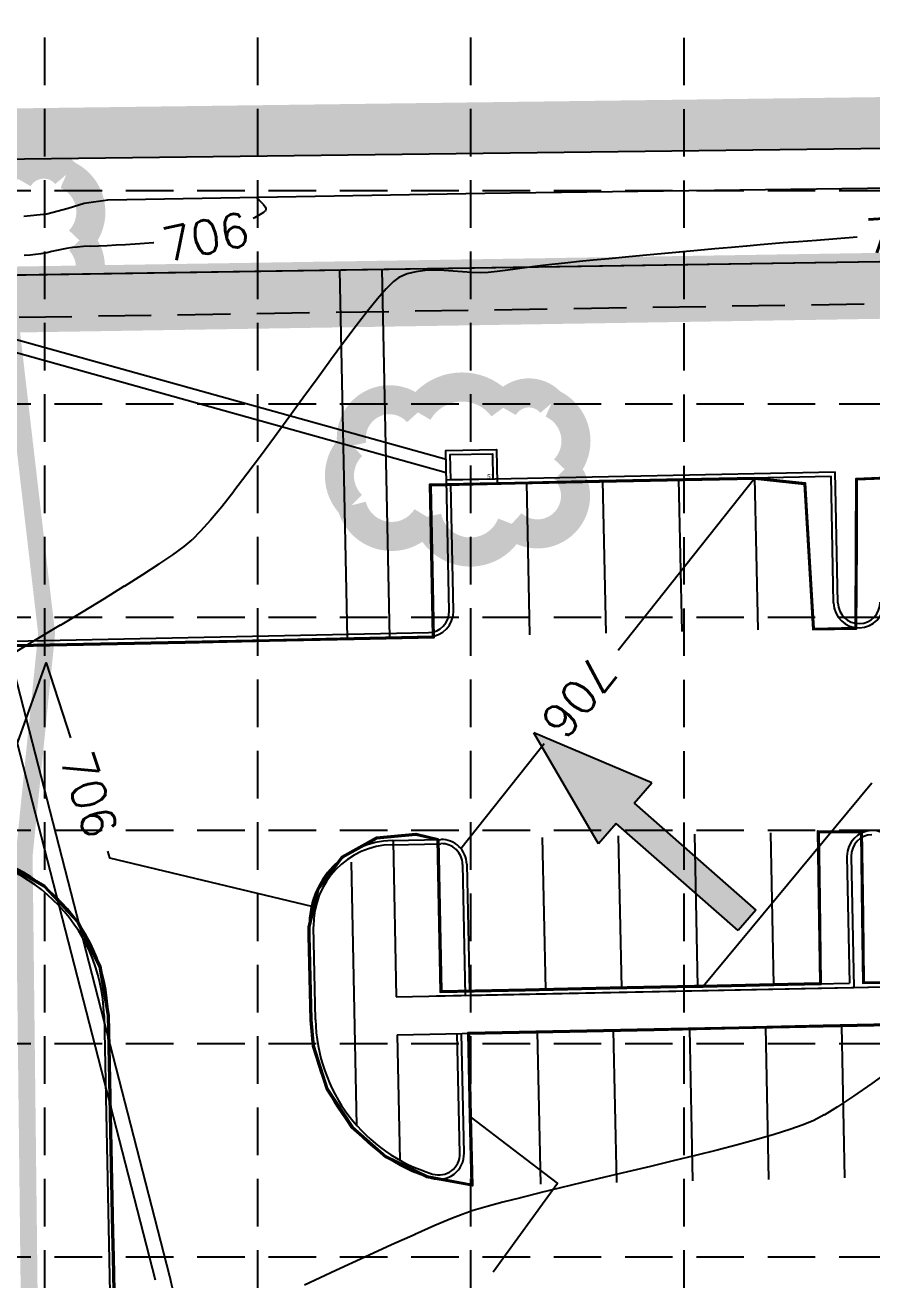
# Model space of a CAD drawing. Extents: x 5513 to 6525, y 3862 to 5479.
# Drawn here: x 5865.4 to 5965.6, y 4995.7 to 5144.1 of the extents above; entities that cross this region are included whole.
import ezdxf

# ---------------------------------------------------------------- set-up
doc = ezdxf.new("R2010")
doc.units = 0
doc.header["$LTSCALE"] = 50
doc.header["$MEASUREMENT"] = 0
for name, pattern in [('DAREA', [0.45, 0.35, -0.1]), ('DASH', [0.375, 0.25, -0.125]), ('HIDDEN', [0.375, 0.25, -0.125]), ('HIDDEN2', [0.1875, 0.125, -0.0625])]:
    doc.linetypes.add(name, pattern=pattern)
for name, color, linetype in [('C-DRNA-E', 11, 'DAREA'), ('C-DRNG-FLOW-ARRW', 7, 'Continuous'), ('C-PKNG-BACK-N', 7, 'Continuous'), ('C-PKNG-FACE-N', 4, 'Continuous'), ('C-PKNG-STRP-N', 7, 'Continuous'), ('C-STRM-PIPE-N', 4, 'Continuous'), ('c-strm-strc-n', 4, 'Continuous'), ('C-TOPO-MINR-N', 7, 'Continuous'), ('C-WTRC-EDGE', 4, 'HIDDEN2'), ('CONT-MNR', 14, 'Continuous'), ('GRID', 254, 'HIDDEN'), ('INLET PROTECTION', 5, 'Continuous'), ('l-walk-n', 6, 'Continuous'), ('LIMITS OF DISTURBANCE', 1, 'DASH'), ('SILT FENCE', 200, 'Continuous'), ('V-ESMT-UTIL-N', 2, 'HIDDEN2'), ('v-pave-back-e', 6, 'Continuous'), ('v-prop-line', 3, 'Continuous'), ('v-topo-bndy', 140, 'Continuous'), ('V-TOPO-BNDY-2', 7, 'Continuous')]:
    doc.layers.add(name, color=color, linetype=linetype)
for name, color, linetype, plot in [('C-TOPO-TINN--SUB-FACE', 6, 'Continuous', False), ('C-TOPO-TINN-CURB', 5, 'Continuous', False), ('C-TOPO-TINN-PVMT', 4, 'Continuous', False), ('C-TOPO-TINN-SUBG', 3, 'Continuous', False)]:
    doc.layers.add(name, color=color, linetype=linetype, plot=plot)
doc.styles.add('L100', font='simplex', dxfattribs={"height": 5})
doc.styles.add('L80', font='simplex', dxfattribs={"height": 4})
doc.styles.get("Standard").update_dxf_attribs({"font": 'ARIAL.TTF'})

# ---------------------------------------------------------------- blocks, each defined once
blk = doc.blocks.new('tf')
for p, q in [((0.0358, 0.1557), (-0.0842, 0.0957)), ((0.0358, 0.1157), (0.0358, 0.1557)), ((0.0358, 0.1157), (0.1958, 0.1157)), ((0.1958, 0.1157), (0.1958, 0.0757)), ((0.0358, 0.0357), (-0.0842, 0.0957)), ((0.0358, 0.0757), (0.0358, 0.0357)), ((0.1958, 0.0757), (0.0358, 0.0757))]:
    blk.add_line(p, q)
for points in [[(0.0358, 0.1557), (0.0358, 0.0357), (-0.0842, 0.0957), (0.0358, 0.0357)], [(0.1958, 0.0757), (0.1958, 0.1157), (0.0358, 0.0757), (0.0358, 0.1157)]]:
    blk.add_solid(points)

msp = doc.modelspace()

# ---------------------------------------------------------------- linework, layer by layer
at = {"layer": 'C-DRNA-E', "color": 7, "const_width": 2, "elevation": -7.22, "flags": 128}
msp.add_lwpolyline([(5564.72, 4472.75), (5728.77, 4476.01), (5798.88, 4738.76), (5913.71, 4826.38), (5930.42, 4919.4), (6006.42, 5046.81), (6036.52, 5117.29), (5564.72, 5109.83)], dxfattribs=at)
at = {"layer": 'C-PKNG-BACK-N', "color": 7}
for p, q in [((5915.25, 5090.32), (5961.24, 5091.27)), ((5961.56, 5075.77), (5961.24, 5091.27)), ((5915.57, 5074.82), (5915.25, 5090.32)), ((5720.5, 5068.28), (5913.12, 5072.27)), ((5908.82, 5047.17), (5914.6, 5047.29)), ((5963.14, 5045.8), (5963.46, 5030.3)), ((5917.15, 5044.85), (5917.47, 5029.35)), ((5899.75, 5026.48), (5899.52, 5037.48)), ((5917.47, 5029.35), (5963.46, 5030.3)), ((5874.73, 5026.96), (5881.69, 4691.26)), ((5916.83, 5010.66), (5916.53, 5024.83))]:
    msp.add_line(p, q, dxfattribs=at)
for centre, radius, start, end in [((5964.06, 5075.83), 2.5, 181.1876, 271.1876), ((5964.06, 5075.83), 2.5, 271.1876, 1.1876), ((5913.07, 5074.77), 2.5, 271.1876, 1.1876), ((5965.64, 5045.85), 2.5, 91.1876, 181.1876), ((5909.02, 5037.68), 9.5, 91.1876, 181.1851), ((5914.65, 5044.8), 2.5, 1.1876, 91.1911), ((5855.23, 5026.56), 19.5, 1.1876, 91.1876), ((5919.24, 5026.89), 19.5, 181.1851, 253.1979), ((5914.33, 5010.61), 2.5, 253.1979, 1.1876)]:
    msp.add_arc(centre, radius, start, end, dxfattribs=at)
at = {"layer": 'C-PKNG-FACE-N', "color": 7}
for p, q in [((5915.76, 5089.83), (5960.75, 5090.76)), ((5916.07, 5074.83), (5915.76, 5089.83)), ((5961.06, 5075.76), (5960.75, 5090.76)), ((5964.12, 5072.83), (5964.12, 5072.83)), ((5720.51, 5067.78), (5913.13, 5071.77)), ((5908.81, 5047.67), (5914.59, 5047.79)), ((5962.64, 5045.79), (5962.95, 5030.79)), ((5917.65, 5044.86), (5917.96, 5029.86)), ((5899.25, 5026.47), (5899.02, 5037.47)), ((5917.96, 5029.86), (5962.95, 5030.79)), ((5875.23, 5026.97), (5882.19, 4691.38)), ((5917.33, 5010.67), (5917.03, 5024.84))]:
    msp.add_line(p, q, dxfattribs=at)
for centre, radius, start, end in [((5964.06, 5075.83), 3, 181.1876, 271.1876), ((5964.06, 5075.83), 3, 271.1876, 1.1876), ((5913.07, 5074.77), 3, 271.1876, 1.1876), ((5965.64, 5045.85), 3, 91.1876, 181.1876), ((5965.64, 5045.85), 3, 1.1876, 91.1876), ((5909.02, 5037.68), 10, 91.1876, 181.1851), ((5914.65, 5044.8), 3, 1.1876, 91.1911), ((5855.23, 5026.56), 20, 1.1876, 91.1876), ((5919.24, 5026.89), 20, 181.1851, 253.1979), ((5914.33, 5010.61), 3, 253.1979, 1.1876)]:
    msp.add_arc(centre, radius, start, end, dxfattribs=at)
at = {"layer": 'C-PKNG-STRP-N', "color": 7}
for p, q in [((5925.13, 5072.02), (5924.76, 5090.01)), ((5934.13, 5072.2), (5933.75, 5090.2)), ((5943.13, 5072.39), (5942.75, 5090.39)), ((5952.12, 5072.58), (5951.75, 5090.57)), ((5935.58, 5048.23), (5935.96, 5030.23)), ((5944.58, 5048.41), (5944.96, 5030.42)), ((5953.58, 5048.6), (5953.95, 5030.6)), ((5926.59, 5048.04), (5926.96, 5030.04)), ((5926.41, 5007.03), (5926.03, 5025.03)), ((5935.4, 5007.22), (5935.03, 5025.21)), ((5944.4, 5007.4), (5944.03, 5025.4)), ((5953.4, 5007.59), (5953.03, 5025.59)), ((5962.4, 5007.78), (5962.02, 5025.77))]:
    msp.add_line(p, q, dxfattribs=at)
at = {"layer": 'C-STRM-PIPE-N', "color": 7}
for p, q in [((5847.51, 5124.86), (5880.79, 4995.7)), ((5915.2, 5092.75), (5853.14, 5110.02)), ((5853.58, 5108.34), (5882.49, 4996.13)), ((5915.23, 5091.18), (5853.58, 5108.34))]:
    msp.add_line(p, q, dxfattribs=at)
msp.add_arc((5818.7, 4979.7), 65.88, 1.1876, 14.4492, dxfattribs=at)
at = {"layer": 'c-strm-strc-n', "color": 7}
for points in [[(5915.26, 5089.82), (5915.18, 5093.82), (5921.17, 5093.94), (5921.26, 5089.94)], [(5915.75, 5090.33), (5915.69, 5093.33), (5920.68, 5093.43), (5920.75, 5090.43)]]:
    msp.add_lwpolyline(points, close=True, dxfattribs=at)
at = {"layer": 'C-TOPO-MINR-N', "color": 7}
for points, elevation in [([(5935.55, 5070.18), (5951.74, 5090.57)], 706), ([(5859.74, 5046.04), (5867.88, 5068.7), (5870.77, 5059.82)], 706), ([(5916.94, 5046.73), (5926.79, 5059.14)], 706), ([(5945.63, 5030.43), (5945.63, 5030.43), (5965.57, 5054.48)], 707), ([(5875.14, 5046.41), (5875.39, 5045.63), (5899.27, 5039.9)], 706), ([(5920.76, 4996.67), (5928.37, 5007.14), (5918.04, 5015.01)], 707)]:
    msp.add_lwpolyline(points, dxfattribs=dict(at, elevation=elevation))
at = {"layer": 'C-TOPO-TINN--SUB-FACE', "color": 7}
for points in [[(5864.32, 5070.71, 706.1), (5874.32, 5070.91, 706.11), (5884.32, 5071.12, 706.13), (5894.31, 5071.33, 706.15), (5904.31, 5071.54, 706.17), (5913.74, 5071.73, 706.19), (5913.54, 5081.73, 706.08), (5913.37, 5089.73, 706), (5923.37, 5089.94, 706.13), (5933.37, 5090.14, 706.26), (5943.36, 5090.35, 706.39), (5951.73, 5090.52, 706.5), (5957.6, 5089.89, 706.6), (5958.2, 5079.91, 706.82), (5958.63, 5072.67, 706.98), (5963.73, 5072.78, 707), (5963.78, 5082.77, 707), (5963.81, 5090.42, 707), (5973.8, 5090.82, 707.28)], [(5969.83, 5025.88, 708.25), (5959.83, 5025.68, 708.12), (5949.84, 5025.47, 708), (5939.84, 5025.26, 707.87), (5929.84, 5025.06, 707.75), (5919.84, 5024.85, 707.62), (5917.89, 5024.81, 707.6), (5918.09, 5015.01, 707.5), (5918.26, 5006.87, 707.4), (5912.93, 5007.86, 707.27), (5908.1, 5010.2, 707.13), (5904.07, 5013.75, 707), (5901.13, 5018.24, 706.86), (5899.5, 5023.36, 706.73), (5899.2, 5026.44, 706.65), (5898.99, 5036.44, 706.51), (5898.97, 5037.48, 706.5), (5900.06, 5042.02, 706.49), (5902.89, 5045.74, 706.47), (5906.98, 5048.01, 706.46), (5911.63, 5048.44, 706.45), (5914.2, 5047.84, 706.44), (5914.24, 5047.79, 706.44), (5914.45, 5037.79, 706.64), (5914.61, 5029.84, 706.8), (5924.61, 5030.05, 707.03), (5934.61, 5030.26, 707.25), (5944.61, 5030.46, 707.48), (5945.63, 5030.48, 707.5), (5955.63, 5030.69, 707.57), (5959.5, 5030.77, 707.6), (5959.35, 5040.77, 707.54), (5959.23, 5048.77, 707.5), (5964.36, 5048.71, 707.6), (5964.5, 5038.71, 707.66), (5964.6, 5030.88, 707.7), (5974.6, 5031.08, 707.85)], [(5876.08, 4988.39, 707.1), (5875.87, 4998.39, 707.02), (5875.81, 5001.33, 707), (5875.6, 5011.33, 706.9), (5875.4, 5021.33, 706.8), (5875.28, 5026.98, 706.74), (5874.31, 5032.75, 706.68), (5871.71, 5037.99, 706.62), (5867.71, 5042.26, 706.57), (5862.64, 5045.19, 706.51)]]:
    msp.add_polyline3d(points, dxfattribs=at)
at = {"layer": 'C-TOPO-TINN-CURB', "color": 7}
for points in [[(5864.32, 5070.81, 706.1), (5874.32, 5071.01, 706.11), (5884.31, 5071.22, 706.13), (5894.31, 5071.43, 706.15), (5904.31, 5071.64, 706.17), (5913.64, 5071.83, 706.19), (5913.43, 5081.78, 706.08), (5913.27, 5089.83, 706), (5923.32, 5090.03, 706.13), (5933.31, 5090.24, 706.26), (5943.31, 5090.45, 706.39), (5951.74, 5090.62, 706.5), (5957.7, 5089.98, 706.6), (5958.3, 5079.95, 706.82), (5958.72, 5072.77, 706.98), (5963.63, 5072.87, 707), (5963.68, 5082.82, 707), (5963.71, 5090.51, 707), (5973.75, 5090.92, 707.28)], [(5969.83, 5025.98, 708.25), (5959.83, 5025.78, 708.12), (5949.83, 5025.57, 708), (5939.84, 5025.36, 707.87), (5929.84, 5025.16, 707.75), (5919.84, 5024.95, 707.62), (5917.79, 5024.91, 707.6), (5917.99, 5015.01, 707.5), (5918.16, 5006.99, 707.4), (5912.96, 5007.95, 707.27), (5908.16, 5010.29, 707.13), (5904.15, 5013.82, 707), (5901.22, 5018.29, 706.86), (5899.59, 5023.38, 706.73), (5899.3, 5026.45, 706.65), (5899.09, 5036.45, 706.51), (5899.07, 5037.46, 706.5), (5900.15, 5041.97, 706.49), (5902.96, 5045.66, 706.47), (5907.01, 5047.91, 706.46), (5911.62, 5048.34, 706.45), (5914.18, 5047.74, 706.44), (5914.14, 5047.79, 706.44), (5914.35, 5037.79, 706.64), (5914.51, 5029.74, 706.8), (5924.56, 5029.95, 707.03), (5934.56, 5030.15, 707.25), (5944.56, 5030.36, 707.48), (5945.64, 5030.38, 707.5), (5955.63, 5030.59, 707.57), (5959.6, 5030.67, 707.6), (5959.45, 5040.72, 707.54), (5959.34, 5048.67, 707.5), (5964.26, 5048.61, 707.6), (5964.4, 5038.66, 707.66), (5964.5, 5030.78, 707.7), (5974.55, 5030.98, 707.85)], [(5875.98, 4988.39, 707.1), (5875.77, 4998.38, 707.02), (5875.71, 5001.33, 707), (5875.5, 5011.33, 706.9), (5875.3, 5021.32, 706.8), (5875.18, 5026.97, 706.74), (5874.21, 5032.71, 706.68), (5871.62, 5037.93, 706.62), (5867.64, 5042.18, 706.57), (5862.61, 5045.1, 706.51)]]:
    msp.add_polyline3d(points, dxfattribs=at)
at = {"layer": 'C-TOPO-TINN-PVMT', "color": 7}
for points in [[(5864.32, 5070.76, 705.6), (5874.32, 5070.96, 705.61), (5884.32, 5071.17, 705.63), (5894.31, 5071.38, 705.65), (5904.31, 5071.59, 705.67), (5913.69, 5071.78, 705.69), (5913.48, 5081.78, 705.58), (5913.32, 5089.78, 705.5), (5923.32, 5089.98, 705.63), (5933.31, 5090.19, 705.76), (5943.31, 5090.4, 705.89), (5951.74, 5090.57, 706), (5957.65, 5089.93, 706.1), (5958.25, 5079.95, 706.32), (5958.68, 5072.72, 706.48), (5963.68, 5072.82, 706.5), (5963.73, 5082.82, 706.5), (5963.76, 5090.46, 706.5), (5973.75, 5090.87, 706.78)], [(5969.83, 5025.93, 707.75), (5959.83, 5025.73, 707.62), (5949.83, 5025.52, 707.5), (5939.84, 5025.31, 707.37), (5929.84, 5025.11, 707.25), (5919.84, 5024.9, 707.12), (5917.84, 5024.86, 707.1), (5918.04, 5015.01, 707), (5918.21, 5006.93, 706.9), (5912.95, 5007.9, 706.77), (5908.13, 5010.24, 706.63), (5904.11, 5013.78, 706.5), (5901.18, 5018.27, 706.36), (5899.54, 5023.37, 706.23), (5899.25, 5026.45, 706.15), (5899.04, 5036.45, 706.01), (5899.02, 5037.47, 706), (5900.11, 5042, 705.99), (5902.92, 5045.7, 705.97), (5906.99, 5047.96, 705.96), (5911.63, 5048.39, 705.95), (5914.19, 5047.79, 705.94), (5914.19, 5047.79, 705.94), (5914.4, 5037.79, 706.14), (5914.56, 5029.79, 706.3), (5924.56, 5030, 706.53), (5934.56, 5030.2, 706.75), (5944.56, 5030.41, 706.98), (5945.63, 5030.43, 707), (5955.63, 5030.64, 707.07), (5959.55, 5030.72, 707.1), (5959.4, 5040.72, 707.04), (5959.29, 5048.72, 707), (5964.31, 5048.66, 707.1), (5964.45, 5038.66, 707.16), (5964.55, 5030.83, 707.2), (5974.55, 5031.03, 707.35)], [(5876.03, 4988.39, 706.6), (5875.82, 4998.38, 706.52), (5875.76, 5001.33, 706.5), (5875.55, 5011.33, 706.4), (5875.35, 5021.33, 706.3), (5875.23, 5026.97, 706.24), (5874.26, 5032.73, 706.18), (5871.67, 5037.96, 706.12), (5867.68, 5042.22, 706.07), (5862.62, 5045.14, 706.01)]]:
    msp.add_polyline3d(points, dxfattribs=at)
at = {"layer": 'C-TOPO-TINN-SUBG', "color": 7}
for points in [[(5864.32, 5070.66, 705.1), (5874.32, 5070.86, 705.11), (5884.32, 5071.07, 705.13), (5894.32, 5071.28, 705.15), (5904.31, 5071.49, 705.17), (5913.79, 5071.68, 705.19), (5913.59, 5081.73, 705.08), (5913.42, 5089.68, 705), (5923.37, 5089.89, 705.13), (5933.37, 5090.09, 705.26), (5943.36, 5090.3, 705.39), (5951.73, 5090.47, 705.5), (5957.56, 5089.84, 705.6), (5958.15, 5079.9, 705.82), (5958.58, 5072.62, 705.98), (5963.78, 5072.73, 706), (5963.83, 5082.77, 706), (5963.86, 5090.37, 706), (5973.81, 5090.77, 706.28)], [(5969.83, 5025.83, 707.25), (5959.83, 5025.63, 707.12), (5949.84, 5025.42, 707), (5939.84, 5025.21, 706.87), (5929.84, 5025.01, 706.75), (5919.84, 5024.8, 706.62), (5917.94, 5024.76, 706.6), (5918.14, 5015.01, 706.5), (5918.31, 5006.81, 706.4), (5912.91, 5007.81, 706.27), (5908.07, 5010.16, 706.13), (5904.03, 5013.72, 706), (5901.09, 5018.22, 705.86), (5899.45, 5023.35, 705.73), (5899.15, 5026.44, 705.65), (5898.94, 5036.44, 705.51), (5898.92, 5037.48, 705.5), (5900.01, 5042.04, 705.49), (5902.86, 5045.78, 705.47), (5906.96, 5048.06, 705.46), (5911.63, 5048.49, 705.45), (5914.23, 5047.88, 705.44), (5914.29, 5047.8, 705.44), (5914.5, 5037.79, 705.64), (5914.66, 5029.89, 705.8), (5924.61, 5030.1, 706.03), (5934.61, 5030.31, 706.25), (5944.6, 5030.51, 706.48), (5945.63, 5030.53, 706.5), (5955.63, 5030.74, 706.57), (5959.45, 5030.82, 706.6), (5959.3, 5040.77, 706.54), (5959.18, 5048.82, 706.5), (5964.41, 5048.76, 706.6), (5964.55, 5038.71, 706.66), (5964.65, 5030.93, 706.7), (5974.6, 5031.13, 706.85)], [(5876.13, 4988.39, 706.1), (5875.92, 4998.39, 706.02), (5875.86, 5001.33, 706), (5875.65, 5011.33, 705.9), (5875.45, 5021.33, 705.8), (5875.33, 5026.98, 705.74), (5874.35, 5032.76, 705.68), (5871.75, 5038.02, 705.62), (5867.74, 5042.3, 705.57), (5862.66, 5045.24, 705.51)]]:
    msp.add_polyline3d(points, dxfattribs=at)
at = {"layer": 'C-WTRC-EDGE', "color": 7, "const_width": 2}
msp.add_lwpolyline([(6042.46, 5116.72), (5863, 5114.54), (5867.94, 5072.16), (5865.28, 5045.93), (5868.36, 4775)], dxfattribs=at)
at = {"layer": 'CONT-MNR', "color": 42, "extrusion": (0.794733, 0.606959, 0), "elevation": 7793.11}
msp.add_lwpolyline([(495.34, 706), (495.29, 706)], dxfattribs=at)
at = {"layer": 'CONT-MNR', "color": 42, "extrusion": (0.751017, 0.660283, 0), "elevation": 7808.71}
msp.add_lwpolyline([(-42.92, 706), (-43.04, 706)], dxfattribs=at)
at = {"layer": 'CONT-MNR', "color": 42}
for points, elevation in [([(5892.89, 5123.64), (5893.05, 5123.48)], 706), ([(5893.59, 5122.9), (5893.78, 5122.63)], 706), ([(5893.78, 5122.63), (5893.86, 5122.43)], 706), ([(5893.86, 5122.43), (5893.87, 5122.31)], 706), ([(5893.87, 5122.31), (5893.86, 5122.26)], 706), ([(5872.28, 5117.92), (5871.56, 5117.87)], 706), ([(5873.13, 5117.96), (5872.28, 5117.92)], 706), ([(5878.4, 5118.21), (5877.28, 5118.14)], 706), ([(5880.59, 5118.39), (5879.52, 5118.3)], 706), ([(5880.63, 5118.39), (5880.59, 5118.39)], 706), ([(5959.03, 5118.66), (5956.89, 5118.5)], 707), ([(5867.96, 5117.2), (5867.27, 5117.08)], 706), ([(5868.57, 5117.33), (5867.96, 5117.2)], 706), ([(5938.5, 5116.87), (5936.42, 5116.67)], 707), ([(5940.64, 5117.07), (5938.5, 5116.87)], 707), ([(5948.97, 5117.83), (5947.01, 5117.65)], 707), ([(5911.63, 5114.95), (5910.59, 5114.69)], 707), ([(5918.21, 5114.87), (5917.15, 5114.94)], 707), ([(5921.24, 5114.99), (5920.17, 5114.88)], 707), ([(5922.2, 5115.1), (5921.24, 5114.99)], 707), ([(5925.69, 5115.57), (5924.8, 5115.45)], 707), ([(5926.65, 5115.7), (5925.69, 5115.57)], 707), ([(5932.62, 5116.31), (5931, 5116.15)], 707), ([(5909.61, 5114.28), (5908.97, 5113.8)], 707), ([(5910.59, 5114.69), (5909.61, 5114.28)], 707), ([(5904.55, 5108.55), (5903.09, 5106.61)], 707), ([(5899.93, 5102.3), (5898.26, 5100.01)], 707), ([(5894.9, 5095.39), (5893.24, 5093.14)], 707), ([(5891.63, 5090.99), (5890.09, 5088.98)], 707), ([(5887.33, 5085.57), (5886.15, 5084.25)], 707), ([(5886.15, 5084.25), (5885.14, 5083.25)], 707), ([(5884.17, 5082.44), (5882.84, 5081.48)], 707), ([(5874.75, 5076.27), (5872.21, 5074.73)], 707), ([(5866.79, 5071.47), (5863.97, 5069.79)], 707), ([(5963.41, 5017.42), (5961.51, 5016.17)], 708), ([(5958.73, 5014.57), (5957.46, 5014.04)], 708), ([(5959.94, 5015.21), (5958.73, 5014.57)], 708), ([(5954.04, 5012.91), (5951.97, 5012.31)], 708), ([(5947.28, 5011.06), (5944.73, 5010.41)], 708), ([(5949.7, 5011.69), (5947.28, 5011.06)], 708), ([(5951.97, 5012.31), (5949.7, 5011.69)], 708), ([(5944.73, 5010.41), (5942.09, 5009.77)], 708), ([(5936.68, 5008.47), (5933.98, 5007.83)], 708), ([(5931.33, 5007.2), (5928.76, 5006.59)], 708), ([(5933.98, 5007.83), (5931.33, 5007.2)], 708), ([(5926.32, 5006), (5924.02, 5005.42)], 708), ([(5918.42, 5003.89), (5917.1, 5003.45)], 708)]:
    msp.add_lwpolyline(points, dxfattribs=dict(at, elevation=elevation))
at = {"layer": 'CONT-MNR', "color": 42, "extrusion": (0.70848, 0.70573, 0), "elevation": 7790.9}
msp.add_lwpolyline([(-529.02, 706), (-529.36, 706)], dxfattribs=at)
at = {"layer": 'CONT-MNR', "color": 42, "extrusion": (0.742916, 0.669385, 0), "elevation": 7807.63}
msp.add_lwpolyline([(-138.74, 706), (-139.2, 706)], dxfattribs=at)
at = {"layer": 'CONT-MNR', "color": 42, "extrusion": (0.456755, -0.889593, 0), "elevation": -1864.44}
msp.add_lwpolyline([(7581.16, 706), (7580.98, 706)], dxfattribs=at)
at = {"layer": 'CONT-MNR', "color": 42, "extrusion": (0.501622, -0.865087, 0), "elevation": -1474.56}
msp.add_lwpolyline([(7667.3, 706), (7666.54, 706)], dxfattribs=at)
at = {"layer": 'CONT-MNR', "color": 42, "extrusion": (-0.566622, 0.823978, 0), "elevation": 880.95}
msp.add_lwpolyline([(-7758.41, 706), (-7757.95, 706)], dxfattribs=at)
at = {"layer": 'CONT-MNR', "color": 42, "extrusion": (-0.66294, 0.748673, 0), "elevation": -72.42}
msp.add_lwpolyline([(-7808.17, 706), (-7807.93, 706)], dxfattribs=at)
at = {"layer": 'CONT-MNR', "color": 42, "extrusion": (0.798507, -0.601985, 0), "elevation": 1622.78}
msp.add_lwpolyline([(7638.13, 706), (7638.02, 706)], dxfattribs=at)
at = {"layer": 'CONT-MNR', "color": 42, "extrusion": (0.925945, -0.377659, 0), "elevation": 3522.92}
msp.add_lwpolyline([(6968.79, 706), (6968.75, 706)], dxfattribs=at)
at = {"layer": 'CONT-MNR', "color": 42, "extrusion": (0.040397, -0.999184, 0), "elevation": -4876.52}
msp.add_lwpolyline([(6076.03, 706), (6075.08, 706)], dxfattribs=at)
at = {"layer": 'CONT-MNR', "color": 42, "extrusion": (0.039318, -0.999227, 0), "elevation": -4883.08}
msp.add_lwpolyline([(6071.78, 706), (6070.76, 706)], dxfattribs=at)
at = {"layer": 'CONT-MNR', "color": 42, "extrusion": (0.042964, -0.999077, 0), "elevation": -4860.89}
msp.add_lwpolyline([(6090.64, 706), (6089.56, 706)], dxfattribs=at)
at = {"layer": 'CONT-MNR', "color": 42, "extrusion": (0.050831, -0.998707, 0), "elevation": -4812.77}
msp.add_lwpolyline([(6129.84, 706), (6128.73, 706)], dxfattribs=at)
at = {"layer": 'CONT-MNR', "color": 42, "extrusion": (0.079952, -0.996799, 0), "elevation": -4631.83}
msp.add_lwpolyline([(6269.91, 706), (6268.8, 706)], dxfattribs=at)
at = {"layer": 'CONT-MNR', "color": 42, "extrusion": (0.088758, -0.996053, 0), "elevation": -4569.61}
msp.add_lwpolyline([(6381.54, 707), (6379.74, 707)], dxfattribs=at)
at = {"layer": 'CONT-MNR', "color": 42, "extrusion": (0.08711, -0.996199, 0), "elevation": -4580.16}
msp.add_lwpolyline([(6375.59, 707), (6373.98, 707)], dxfattribs=at)
at = {"layer": 'CONT-MNR', "color": 42, "extrusion": (0.084687, -0.996408, 0), "elevation": -4595.66}
msp.add_lwpolyline([(6365.79, 707), (6364.43, 707)], dxfattribs=at)
at = {"layer": 'CONT-MNR', "color": 42, "extrusion": (0.080656, -0.996742, 0), "elevation": -4621.37}
msp.add_lwpolyline([(6348.53, 707), (6347.15, 707)], dxfattribs=at)
at = {"layer": 'CONT-MNR', "color": 42, "extrusion": (0.077903, -0.996961, 0), "elevation": -4638.88}
msp.add_lwpolyline([(6337.54, 707), (6335.74, 707)], dxfattribs=at)
at = {"layer": 'CONT-MNR', "color": 42, "extrusion": (0.07528, -0.997162, 0), "elevation": -4655.54}
msp.add_lwpolyline([(6329.87, 707), (6327.45, 707)], dxfattribs=at)
at = {"layer": 'CONT-MNR', "color": 42, "extrusion": (0.074521, -0.997219, 0), "elevation": -4660.36}
msp.add_lwpolyline([(6328.72, 707), (6326.32, 707)], dxfattribs=at)
at = {"layer": 'CONT-MNR', "color": 42, "extrusion": (0.090237, -0.99592, 0), "elevation": -4566.72}
msp.add_lwpolyline([(6303.78, 706), (6303.09, 706)], dxfattribs=at)
at = {"layer": 'CONT-MNR', "color": 42, "extrusion": (0.105637, -0.994405, 0), "elevation": -4468.63}
msp.add_lwpolyline([(6374.35, 706), (6373.69, 706)], dxfattribs=at)
at = {"layer": 'CONT-MNR', "color": 42, "extrusion": (0.132615, -0.991168, 0), "elevation": -4293.79}
msp.add_lwpolyline([(6494.05, 706), (6493.4, 706)], dxfattribs=at)
at = {"layer": 'CONT-MNR', "color": 42, "extrusion": (0.228436, -0.973559, 0), "elevation": -3641.43}
msp.add_lwpolyline([(6882.95, 706), (6882.38, 706)], dxfattribs=at)
at = {"layer": 'CONT-MNR', "color": 42, "extrusion": (0.223234, -0.974765, 0), "elevation": -3678.13}
msp.add_lwpolyline([(6863.99, 706), (6863.41, 706)], dxfattribs=at)
at = {"layer": 'CONT-MNR', "color": 42, "extrusion": (0.193773, -0.981046, 0), "elevation": -3883.21}
msp.add_lwpolyline([(6750.7, 706), (6750.09, 706)], dxfattribs=at)
at = {"layer": 'CONT-MNR', "color": 42, "extrusion": (0.149183, -0.98881, 0), "elevation": -4184.69}
msp.add_lwpolyline([(6568.78, 706), (6568.08, 706)], dxfattribs=at)
at = {"layer": 'CONT-MNR', "color": 42, "extrusion": (0.097425, -0.995243, 0), "elevation": -4521.49}
msp.add_lwpolyline([(6342.24, 706), (6341.66, 706)], dxfattribs=at)
at = {"layer": 'CONT-MNR', "color": 42, "extrusion": (0.095396, -0.995439, 0), "elevation": -4527.03}
msp.add_lwpolyline([(6395.47, 707), (6393.64, 707)], dxfattribs=at)
at = {"layer": 'CONT-MNR', "color": 42, "extrusion": (0.094567, -0.995519, 0), "elevation": -4532.35}
msp.add_lwpolyline([(6393.68, 707), (6391.7, 707)], dxfattribs=at)
at = {"layer": 'CONT-MNR', "color": 42, "extrusion": (0.092481, -0.995714, 0), "elevation": -4545.74}
msp.add_lwpolyline([(6390.59, 707), (6388.42, 707)], dxfattribs=at)
at = {"layer": 'CONT-MNR', "color": 42, "extrusion": (0.091758, -0.995781, 0), "elevation": -4550.38}
msp.add_lwpolyline([(6389.43, 707), (6387.28, 707)], dxfattribs=at)
at = {"layer": 'CONT-MNR', "color": 42, "extrusion": (0.090945, -0.995856, 0), "elevation": -4555.59}
msp.add_lwpolyline([(6387.79, 707), (6385.71, 707)], dxfattribs=at)
at = {"layer": 'CONT-MNR', "color": 42, "extrusion": (0.124147, -0.992264, 0), "elevation": -4341.47}
msp.add_lwpolyline([(6501.99, 707), (6500.9, 707)], dxfattribs=at)
at = {"layer": 'CONT-MNR', "color": 42, "extrusion": (0.035703, -0.999362, 0), "elevation": -4900.72}
msp.add_lwpolyline([(6092.68, 707), (6091.57, 707)], dxfattribs=at)
at = {"layer": 'CONT-MNR', "color": 42, "extrusion": (-0.025695, -0.99967, 0), "elevation": -5265.39}
msp.add_lwpolyline([(5781.56, 707), (5780.44, 707)], dxfattribs=at)
at = {"layer": 'CONT-MNR', "color": 42, "extrusion": (-0.062467, -0.998047, 0), "elevation": -5474.59}
msp.add_lwpolyline([(5584.98, 707), (5583.86, 707)], dxfattribs=at)
at = {"layer": 'CONT-MNR', "color": 42, "extrusion": (-0.076007, -0.997107, 0), "elevation": -5549.89}
msp.add_lwpolyline([(5511.26, 707), (5510.16, 707)], dxfattribs=at)
at = {"layer": 'CONT-MNR', "color": 42, "extrusion": (0.128333, -0.991731, 0), "elevation": -4312.79}
msp.add_lwpolyline([(6530.56, 707), (6529.67, 707)], dxfattribs=at)
at = {"layer": 'CONT-MNR', "color": 42, "extrusion": (0.137534, -0.990497, 0), "elevation": -4251.98}
msp.add_lwpolyline([(6571.18, 707), (6570.32, 707)], dxfattribs=at)
at = {"layer": 'CONT-MNR', "color": 42, "extrusion": (0.140494, -0.990082, 0), "elevation": -4232.32}
msp.add_lwpolyline([(6584.72, 707), (6583.86, 707)], dxfattribs=at)
at = {"layer": 'CONT-MNR', "color": 42, "extrusion": (0.115182, -0.993344, 0), "elevation": -4399.01}
msp.add_lwpolyline([(6477.52, 707), (6476.44, 707)], dxfattribs=at)
at = {"layer": 'CONT-MNR', "color": 42, "extrusion": (0.104271, -0.994549, 0), "elevation": -4469.84}
msp.add_lwpolyline([(6429.63, 707), (6428.84, 707)], dxfattribs=at)
at = {"layer": 'CONT-MNR', "color": 42, "extrusion": (0.100042, -0.994983, 0), "elevation": -4497.14}
msp.add_lwpolyline([(6411.68, 707), (6410.57, 707)], dxfattribs=at)
at = {"layer": 'CONT-MNR', "color": 42, "extrusion": (0.097836, -0.995203, 0), "elevation": -4511.34}
msp.add_lwpolyline([(6403.09, 707), (6401.69, 707)], dxfattribs=at)
at = {"layer": 'CONT-MNR', "color": 42, "extrusion": (0.709644, -0.704561, 0), "elevation": 590.28}
msp.add_lwpolyline([(7792.21, 707), (7791, 707)], dxfattribs=at)
at = {"layer": 'CONT-MNR', "color": 42, "extrusion": (-0.02877, -0.999586, 0), "elevation": -5283.02}
msp.add_lwpolyline([(5769.62, 707), (5768.61, 707)], dxfattribs=at)
at = {"layer": 'CONT-MNR', "color": 42, "extrusion": (0.041321, -0.999146, 0), "elevation": -4865.88}
msp.add_lwpolyline([(6126.47, 707), (6125.52, 707)], dxfattribs=at)
at = {"layer": 'CONT-MNR', "color": 42, "extrusion": (0.754237, -0.656603, 0), "elevation": 1098.95}
msp.add_lwpolyline([(7735.66, 707), (7734.08, 707)], dxfattribs=at)
at = {"layer": 'CONT-MNR', "color": 42, "extrusion": (0.777235, -0.629211, 0), "elevation": 1374.82}
msp.add_lwpolyline([(7689.84, 707), (7687.93, 707)], dxfattribs=at)
at = {"layer": 'CONT-MNR', "color": 42, "extrusion": (0.790696, -0.61221, 0), "elevation": 1541.2}
msp.add_lwpolyline([(7656.31, 707), (7654.12, 707)], dxfattribs=at)
at = {"layer": 'CONT-MNR', "color": 42, "extrusion": (0.804318, -0.594199, 0), "elevation": 1713.62}
msp.add_lwpolyline([(7614.95, 707), (7612.34, 707)], dxfattribs=at)
at = {"layer": 'CONT-MNR', "color": 42, "extrusion": (0.807435, -0.589956, 0), "elevation": 1753.68}
msp.add_lwpolyline([(7603.22, 707), (7600.48, 707)], dxfattribs=at)
at = {"layer": 'CONT-MNR', "color": 42, "extrusion": (0.80901, -0.587795, 0), "elevation": 1773.99}
msp.add_lwpolyline([(7592.93, 707), (7590.07, 707)], dxfattribs=at)
at = {"layer": 'CONT-MNR', "color": 42, "extrusion": (0.807768, -0.589501, 0), "elevation": 1757.97}
msp.add_lwpolyline([(7593.79, 707), (7590.94, 707)], dxfattribs=at)
at = {"layer": 'CONT-MNR', "color": 42, "extrusion": (0.800737, -0.599017, 0), "elevation": 1668.06}
msp.add_lwpolyline([(7608.41, 707), (7605.73, 707)], dxfattribs=at)
at = {"layer": 'CONT-MNR', "color": 42, "extrusion": (0.784369, -0.620294, 0), "elevation": 1463.35}
msp.add_lwpolyline([(7645.23, 707), (7642.91, 707)], dxfattribs=at)
at = {"layer": 'CONT-MNR', "color": 42, "extrusion": (0.769544, -0.638594, 0), "elevation": 1282.95}
msp.add_lwpolyline([(7675.25, 707), (7673.18, 707)], dxfattribs=at)
at = {"layer": 'CONT-MNR', "color": 42, "extrusion": (-0.634079, 0.773268, 0), "elevation": 199.07}
msp.add_lwpolyline([(-7773.97, 707), (-7772.71, 707)], dxfattribs=at)
at = {"layer": 'CONT-MNR', "color": 42, "extrusion": (0.562895, -0.826529, 0), "elevation": -888.57}
msp.add_lwpolyline([(7722.67, 707), (7720.68, 707)], dxfattribs=at)
at = {"layer": 'CONT-MNR', "color": 42, "extrusion": (0.545917, -0.837839, 0), "elevation": -1045.88}
msp.add_lwpolyline([(7700.95, 707), (7698.66, 707)], dxfattribs=at)
at = {"layer": 'CONT-MNR', "color": 42, "extrusion": (-0.534352, 0.845262, 0), "elevation": 1151.57}
msp.add_lwpolyline([(-7683.56, 707), (-7681, 707)], dxfattribs=at)
at = {"layer": 'CONT-MNR', "color": 42, "extrusion": (0.52623, -0.850342, 0), "elevation": -1225.11}
msp.add_lwpolyline([(7669.62, 707), (7666.83, 707)], dxfattribs=at)
at = {"layer": 'CONT-MNR', "color": 42, "extrusion": (0.516459, -0.856312, 0), "elevation": -1312.8}
msp.add_lwpolyline([(7649.33, 707), (7646.22, 707)], dxfattribs=at)
at = {"layer": 'CONT-MNR', "color": 42, "extrusion": (0.513809, -0.857904, 0), "elevation": -1336.43}
msp.add_lwpolyline([(7642.13, 707), (7638.91, 707)], dxfattribs=at)
at = {"layer": 'CONT-MNR', "color": 42, "extrusion": (0.579305, -0.815111, 0), "elevation": -635.1}
msp.add_lwpolyline([(7773.07, 708), (7770.1, 708)], dxfattribs=at)
at = {"layer": 'CONT-MNR', "color": 42, "extrusion": (0.56862, -0.8226, 0), "elevation": -736.42}
msp.add_lwpolyline([(7761.15, 708), (7758.51, 708)], dxfattribs=at)
at = {"layer": 'CONT-MNR', "color": 42, "extrusion": (0.523013, -0.852324, 0), "elevation": -1157.45}
msp.add_lwpolyline([(7704.66, 708), (7702.82, 708)], dxfattribs=at)
at = {"layer": 'CONT-MNR', "color": 42, "extrusion": (0.331946, -0.943298, 0), "elevation": -2752.19}
msp.add_lwpolyline([(7284.05, 708), (7282.38, 708)], dxfattribs=at)
at = {"layer": 'CONT-MNR', "color": 42, "extrusion": (0.300603, -0.953749, 0), "elevation": -2991.26}
msp.add_lwpolyline([(7187.49, 708), (7185.56, 708)], dxfattribs=at)
at = {"layer": 'CONT-MNR', "color": 42, "extrusion": (0.233977, -0.972242, 0), "elevation": -3480.39}
msp.add_lwpolyline([(6949.32, 708), (6946.55, 708)], dxfattribs=at)
at = {"layer": 'CONT-MNR', "color": 42, "extrusion": (0.231417, -0.972855, 0), "elevation": -3498.66}
msp.add_lwpolyline([(6937.36, 708), (6934.57, 708)], dxfattribs=at)
at = {"layer": 'CONT-MNR', "color": 42, "extrusion": (0.23622, -0.9717, 0), "elevation": -3464.41}
msp.add_lwpolyline([(6943.63, 708), (6941.11, 708)], dxfattribs=at)
at = {"layer": 'CONT-MNR', "color": 42, "extrusion": (0.250909, -0.968011, 0), "elevation": -3358.91}
msp.add_lwpolyline([(6990.43, 708), (6988.25, 708)], dxfattribs=at)
at = {"layer": 'CONT-MNR', "color": 42, "extrusion": (0.283771, -0.958892, 0), "elevation": -3118.71}
msp.add_lwpolyline([(7096.78, 708), (7095.09, 708)], dxfattribs=at)
at = {"layer": 'CONT-MNR', "color": 42, "extrusion": (0.263988, -0.964526, 0), "elevation": -3264.02}
msp.add_lwpolyline([(7033.08, 708), (7031.13, 708)], dxfattribs=at)
at = {"layer": 'CONT-MNR', "color": 42, "extrusion": (0.403063, -0.915172, 0), "elevation": -2194.14}
msp.add_lwpolyline([(7428.39, 708), (7425.81, 708)], dxfattribs=at)
at = {"layer": 'CONT-MNR', "color": 42, "extrusion": (-0.390106, 0.92077, 0), "elevation": 2298.77}
msp.add_lwpolyline([(-7398.72, 708), (-7396.68, 708)], dxfattribs=at)
at = {"layer": 'CONT-MNR', "color": 42, "extrusion": (-0.364019, 0.931391, 0), "elevation": 2506.23}
msp.add_lwpolyline([(-7332.49, 708), (-7331.05, 708)], dxfattribs=at)
at = {"layer": 'CONT-MNR', "color": 42, "extrusion": (-0.410691, 0.911774, 0), "elevation": 2132.05}
msp.add_lwpolyline([(-7443.88, 708), (-7440.83, 708)], dxfattribs=at)
at = {"layer": 'CONT-MNR', "color": 42, "extrusion": (-0.415619, 0.909539, 0), "elevation": 2091.76}
msp.add_lwpolyline([(-7452.26, 708), (-7448.8, 708)], dxfattribs=at)
at = {"layer": 'CONT-MNR', "color": 42, "extrusion": (0.418972, -0.907999, 0), "elevation": -2064.26}
msp.add_lwpolyline([(7456.47, 708), (7452.67, 708)], dxfattribs=at)
at = {"layer": 'CONT-MNR', "color": 42, "extrusion": (0.421313, -0.906915, 0), "elevation": -2045.03}
msp.add_lwpolyline([(7457.97, 708), (7453.88, 708)], dxfattribs=at)
at = {"layer": 'GRID', "color": 253, "linetype": 'HIDDEN', "ltscale": 0.45}
for p, q in [((5867.71, 3989.52), (5867.71, 5452.43)), ((5892.93, 3989.52), (5892.93, 5452.43)), ((5918.15, 3989.52), (5918.15, 5452.43)), ((5943.37, 3989.51), (5943.37, 5452.43)), ((5539.82, 5124.55), (6498.25, 5124.55)), ((5539.82, 5099.33), (6498.25, 5099.33)), ((5539.82, 5074.11), (6498.25, 5074.11)), ((5539.82, 5048.88), (6498.25, 5048.88)), ((5539.82, 5023.66), (6498.25, 5023.66)), ((5539.82, 4998.44), (6498.25, 4998.44))]:
    msp.add_line(p, q, dxfattribs=at)
at = {"layer": 'INLET PROTECTION', "color": 170, "ltscale": 100, "const_width": 3.44}
for points in [[(5854.47, 5125.37, 0.520567), (5854.47, 5125.37, 0.765195), (5846.68, 5121.45, 0.417879), (5846.64, 5114.39, 0.6649), (5855.54, 5113.03, 0.744833), (5865.58, 5112.19, 0.975642), (5871.83, 5118.65, 0.520567), (5870.27, 5126.44, 0.520567), (5864.56, 5125.92, 0.540264), (5854.47, 5125.37)], [(5911.87, 5098.31, 0.520567), (5911.87, 5098.31, 0.765195), (5904.08, 5094.39, 0.417879), (5904.03, 5087.33, 0.6649), (5912.93, 5085.97, 0.744833), (5922.97, 5085.13, 0.975642), (5929.23, 5091.59, 0.520567), (5927.67, 5099.38, 0.520567), (5921.96, 5098.86, 0.540264), (5911.87, 5098.31)]]:
    msp.add_lwpolyline(points, format="xyb", close=True, dxfattribs=at)
at = {"layer": 'l-walk-n', "color": 7}
for p, q in [((5902.59, 5115.17), (5903.49, 5071.56)), ((5907.59, 5115.25), (5908.49, 5071.66)), ((5908.93, 5047.55), (5909.31, 5029.18)), ((5903.98, 5045.12), (5904.62, 5013.98)), ((5914.07, 5029.28), (6158.02, 5034.34)), ((5909.31, 5029.18), (6036.22, 5031.81)), ((5909.4, 5024.68), (6041.75, 5027.43)), ((5909.4, 5024.68), (5909.71, 5009.88))]:
    msp.add_line(p, q, dxfattribs=at)
at = {"layer": 'LIMITS OF DISTURBANCE', "const_width": 6}
msp.add_lwpolyline([(5572.94, 5127.47), (5544.79, 5069.15), (5566.76, 5054.06), (5603.83, 5054.74), (5603.83, 5018.38), (5855.58, 5025.04), (5860.92, 4528.11), (5834.73, 4513.84), (5868.47, 4470.16), (6224.01, 4479.15), (6251.13, 4517.26), (6223.92, 4532.51), (6207.07, 5065.3), (6308.13, 5070.35), (6318.95, 5080.45), (6280.74, 5136.71)], close=True, dxfattribs=at)
at = {"layer": 'SILT FENCE', "const_width": 6}
msp.add_lwpolyline([(5556.64, 5067.34), (5578.12, 5106.23), (6283.83, 5117.41), (6304.7, 5081.28)], dxfattribs=at)
at = {"layer": 'V-ESMT-UTIL-N', "color": 7}
msp.add_line((5564.72, 5104.83), (6080.39, 5112.98), dxfattribs=at)
at = {"layer": 'v-pave-back-e', "color": 7}
msp.add_lwpolyline([(5865.22, 5121.51), (5867.96, 5121.79), (5870.49, 5122.48), (5872.38, 5123.05), (5875.19, 5123.45), (5919.79, 5124.25), (5989.21, 5125.17), (6073.24, 5126.41)], dxfattribs=at)
at = {"layer": 'v-prop-line', "color": 7}
for p in [(5564.72, 5109.83), (5863, 5114.54)]:
    msp.add_line(p, (6080.31, 5117.98), dxfattribs=at)
at = {"layer": 'v-topo-bndy', "color": 7}
msp.add_polyline3d([(5865.22, 5121.51, 705.56), (5867.96, 5121.79, 705.62), (5870.49, 5122.48, 705.66), (5872.38, 5123.05, 705.68), (5875.19, 5123.45, 705.73), (5919.79, 5124.25, 706.42), (5989.21, 5125.17, 706.84), (6073.24, 5126.41, 706.16)], dxfattribs=at)
at = {"layer": 'V-TOPO-BNDY-2', "color": 7}
msp.add_lwpolyline([(5564.72, 5123.27), (5858.88, 5128.23), (6404.85, 5134.98), (6431.54, 5128.63), (6436.62, 4932.96), (6444.15, 4884.39), (6428.99, 4879.6), (6431.54, 4789.4), (6451.87, 4786.85), (6431.54, 4755.09), (6434.08, 4507.78), (6470.93, 4498.89), (6474.75, 4488.72), (6453.14, 4474.75)], dxfattribs=at)

# ---------------------------------------------------------------- block references
at = {"layer": 'C-DRNG-FLOW-ARRW', "color": 7, "xscale": 120.0000000007306, "yscale": 80, "zscale": 80, "rotation": 318.703258231511}
msp.add_blockref('tf', (5928.11, 5047.98), dxfattribs=at)

# ---------------------------------------------------------------- texts
at = {"layer": 'C-TOPO-MINR-N', "color": 7, "char_height": 4, "attachment_point": 5, "style": 'L100'}
for insert, rotation in [((5930.93, 5064.64, 706), 231.5642), ((5872.95, 5053.12, 706), 288.0302)]:
    msp.add_mtext('{706}', dxfattribs=dict(at, insert=insert, rotation=rotation))
at = {"layer": 'CONT-MNR', "color": 42, "char_height": 4, "width": 15.0476, "attachment_point": 1, "style": 'L80'}
for s, insert, rotation in [('\\Fsimplex.shx;\\W1.0000000000;\\T1.0000000000;\\o\\l706', (5881.32, 5119.98, 706), 11.7335), ('\\Fsimplex.shx;\\W1.0000000000;\\T1.0000000000;\\o\\l707', (5964.68, 5121.09, 707), 4.1849)]:
    msp.add_mtext(s, dxfattribs=dict(at, insert=insert, rotation=rotation))
at = {"layer": 'defpoints', "color": 7}
msp.add_text("5'", height=0.5, rotation=1.1834, dxfattribs=at).set_placement((5920.08, 5090.47))

doc.saveas('drawing.dxf')
